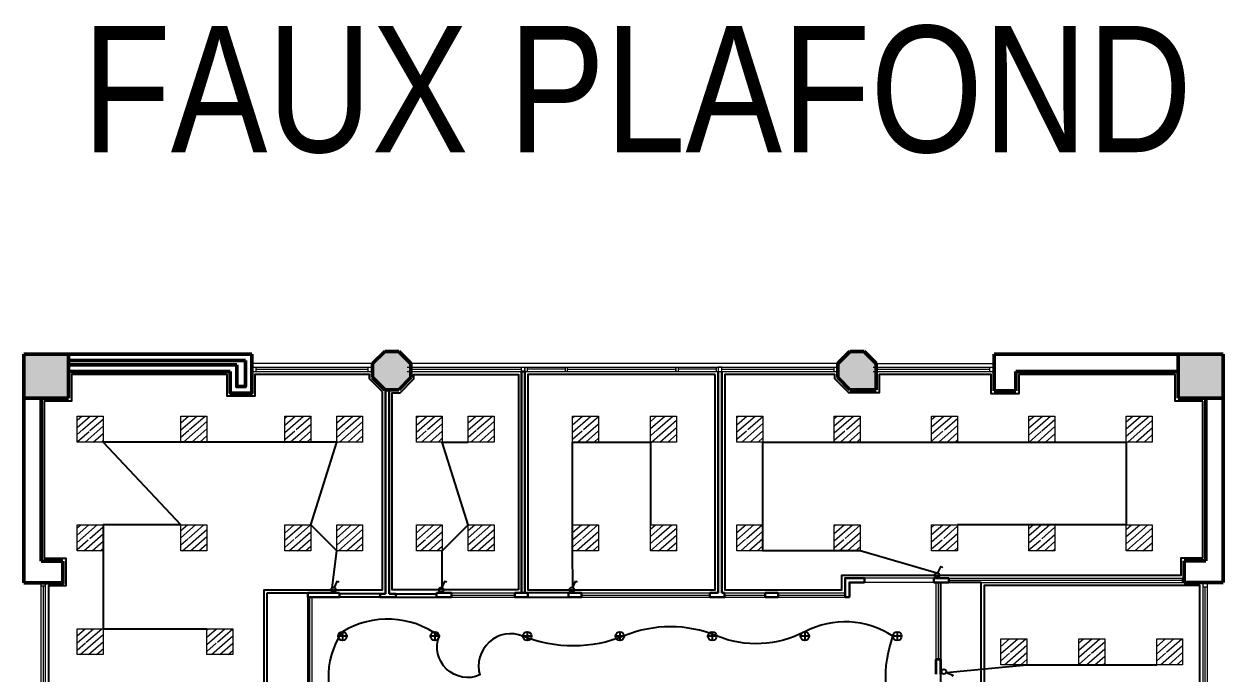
# Model space of a CAD drawing. Header units: millimetres. Extents: x 253 to 682, y -1208 to -847.
# Drawn here: x 324.19 to 351.91, y -1043.48 to -1028.47 of the extents above; entities that cross this region are included whole.
import ezdxf
from ezdxf.enums import TextEntityAlignment as Align

# ---------------------------------------------------------------- set-up
doc = ezdxf.new("R2010")
doc.units = ezdxf.units.MM
doc.header["$LTSCALE"] = 10
doc.header["$MEASUREMENT"] = 0
doc.linetypes.add('AXES', pattern=[2, 1.25, -0.25, 0.25, -0.25])
for name, color, linetype, lineweight in [('ECLAIRAGE', 222, 'Continuous', 13), ('faux  plafond', 143, 'Continuous', 9), ('men-porte', 30, 'Continuous', 5), ('Men_porte', 30, 'Continuous', 5), ('MUR', 5, 'Continuous', 50)]:
    doc.layers.add(name, color=color, linetype=linetype, lineweight=lineweight)
doc.layers.add('Electricite', color=224, linetype='Continuous')
doc.layers.add('FAU__Pl', color=143, linetype='Continuous')
doc.layers.add('hachures++', color=7, linetype='Continuous', lineweight=5, true_color=0xa8a8a8)
doc.styles.add('nouveau cartouche', font='ARIALN.TTF')

# ---------------------------------------------------------------- blocks, each defined once
blk = doc.blocks.new('aaaaaaaa')
at = {"layer": 'Electricite'}
for p, q in [((0.033, -0.044), (0.135, -0.181)), ((0.135, -0.181), (0.092, -0.195))]:
    blk.add_line(p, q, dxfattribs=at)
blk.add_circle((0, 0), 0.0546, dxfattribs=at)
blk = doc.blocks.new('LLLL')
at = {"layer": 'ECLAIRAGE', "ltscale": 2}
h = blk.add_hatch(dxfattribs=at)
h.set_pattern_fill('ANSI31', color=2, angle=-183.8058, style=0)
h.set_pattern_definition([(221.19425, (-155.93447, 196.58356), (0.08232674, -0.09406013), [])])
h.paths.add_polyline_path([(-0.471, 0.286), (-0.304, 0.288), (-0.302, 0.24)], flags=16)
h.paths.add_polyline_path([(-0.6, 0.6), (-0.6, 0), (0, 0), (0, 0.6)])
at = {"layer": 'ECLAIRAGE', "ltscale": 3}
blk.add_lwpolyline([(-0.6, 0.6), (0, 0.6), (0, 0), (-0.6, 0)], close=True, dxfattribs=at)

msp = doc.modelspace()

# ---------------------------------------------------------------- hatches: boundary and pattern name
at = {"layer": 'hachures++'}
h = msp.add_hatch(color=256, dxfattribs=at)
h.dxf.hatch_style = 1
h.paths.add_polyline_path([(324.192, -1036.102), (324.192, -1037.122), (325.222, -1037.122), (325.222, -1036.102)])
h = msp.add_hatch(color=256, dxfattribs=at)
h.dxf.hatch_style = 1
h.paths.add_polyline_path([(333.137, -1036.321), (332.857, -1036.041), (332.532, -1036.041), (332.252, -1036.321), (332.252, -1036.646), (332.532, -1036.926), (332.857, -1036.926), (333.137, -1036.646)])
h = msp.add_hatch(color=256, dxfattribs=at)
h.dxf.hatch_style = 1
h.paths.add_polyline_path([(343.892, -1036.321), (343.612, -1036.041), (343.287, -1036.041), (343.007, -1036.321), (343.007, -1036.646), (343.287, -1036.926), (343.612, -1036.926), (343.892, -1036.926)])
h = msp.add_hatch(color=256, dxfattribs=at)
h.dxf.hatch_style = 1
h.paths.add_polyline_path([(351.912, -1037.122), (351.912, -1036.102), (350.872, -1036.102), (350.872, -1037.122)])

# ---------------------------------------------------------------- linework, layer by layer
at = {"layer": 'Electricite'}
for p, q in [((331.552, -1042.522), (331.552, -1042.722)), ((333.69, -1042.522), (333.69, -1042.722)), ((335.828, -1042.522), (335.828, -1042.722)), ((337.967, -1042.522), (337.967, -1042.722)), ((340.105, -1042.522), (340.105, -1042.722)), ((342.243, -1042.522), (342.243, -1042.722)), ((344.382, -1042.522), (344.382, -1042.722))]:
    msp.add_line(p, q, dxfattribs=at)
at = {"layer": 'Electricite', "linetype": 'AXES', "ltscale": 0.3}
for p, q in [((331.652, -1042.622), (331.452, -1042.622)), ((333.79, -1042.622), (333.59, -1042.622)), ((335.928, -1042.622), (335.728, -1042.622)), ((338.067, -1042.622), (337.867, -1042.622)), ((340.205, -1042.622), (340.005, -1042.622)), ((342.343, -1042.622), (342.143, -1042.622)), ((344.482, -1042.622), (344.282, -1042.622))]:
    msp.add_line(p, q, dxfattribs=at)
at = {"layer": 'Electricite', "ltscale": 0.02}
for points in [[(331.32, -1041.504), (331.421, -1040.65), (330.821, -1040.05), (331.421, -1038.135), (326.021, -1038.135), (327.821, -1040.05), (326.021, -1040.05), (326.021, -1042.45), (328.421, -1042.45)], [(333.861, -1041.502), (333.861, -1040.65), (334.463, -1040.05), (333.863, -1038.135), (334.463, -1038.135)], [(336.879, -1041.502), (336.875, -1040.65), (336.875, -1038.135), (338.675, -1038.135), (338.675, -1040.05)], [(345.348, -1041.185), (343.525, -1040.65), (341.275, -1040.65), (341.275, -1038.135), (349.675, -1038.135), (349.675, -1040.05), (345.775, -1040.05)], [(345.51, -1043.463), (347.378, -1043.284), (350.378, -1043.284)]]:
    msp.add_lwpolyline(points, dxfattribs=at)
msp.add_lwpolyline([(344.482, -1061.169, 0.325522), (344.482, -1058.815, -0.32324), (344.472, -1056.502, 0.330532), (344.431, -1054.105, -0.305281), (344.282, -1051.751, 0.247416), (344.382, -1049.496, -0.224022), (344.382, -1046.941, 0.224022), (344.382, -1044.787, -0.199877), (344.282, -1042.626, 0.274343), (342.243, -1042.522, -0.222308), (340.205, -1042.617, 0.19791), (338.067, -1042.617, -0.196872), (335.728, -1042.622, 0.627557), (334.732, -1043.521, -0.664162), (333.79, -1042.622, 0.30562), (331.556, -1042.522, 0.347405), (331.652, -1044.682, -0.221411), (331.62, -1046.968, 0.321064), (331.555, -1049.296, -0.28407), (331.652, -1051.751, 0.262807), (331.652, -1054.105, -0.285629), (331.556, -1056.36, 0.330214), (331.652, -1058.815, -0.376012), (331.556, -1061.069, 0.400435)], format="xyb", dxfattribs=at)
at = {"layer": 'Electricite'}
for centre in [(331.552, -1042.622), (333.69, -1042.622), (335.828, -1042.622), (337.967, -1042.622), (340.105, -1042.622), (342.243, -1042.622), (344.382, -1042.622)]:
    msp.add_circle(centre, 0.1, dxfattribs=at)
at = {"layer": 'FAU__Pl', "ltscale": 0.02}
for p, q in [((332.425, -1041.642), (331.485, -1041.642)), ((332.788, -1041.642), (333.728, -1041.642)), ((336.78, -1041.622), (335.84, -1041.622)), ((332.425, -1041.722), (331.485, -1041.722)), ((332.788, -1041.722), (333.728, -1041.722)), ((335.84, -1041.722), (336.78, -1041.722))]:
    msp.add_line(p, q, dxfattribs=at)
for points in [[(332.482, -1036.975), (332.182, -1036.675), (332.182, -1036.572), (329.532, -1036.572), (329.532, -1037.072), (328.892, -1037.072), (328.892, -1036.572), (325.292, -1036.572), (325.292, -1037.192), (324.662, -1037.192), (324.662, -1040.822), (325.162, -1040.822), (325.162, -1041.462), (324.762, -1041.462), (324.762, -1044.082), (324.826, -1044.082), (325.147, -1044.403), (325.147, -1044.412), (329.742, -1044.412), (329.742, -1041.552), (331.485, -1041.552), (332.482, -1041.552)], [(335.622, -1041.552), (332.702, -1041.552), (332.702, -1036.996), (332.886, -1036.996), (333.207, -1036.675), (333.207, -1036.572), (335.622, -1036.572)], [(340.172, -1036.572), (335.842, -1036.572), (335.842, -1041.552), (340.172, -1041.552)], [(351.442, -1037.192), (350.802, -1037.192), (350.802, -1036.572), (347.192, -1036.572), (347.192, -1037.022), (346.552, -1037.022), (346.552, -1036.572), (343.962, -1036.572), (343.962, -1036.996), (343.258, -1036.996), (342.937, -1036.675), (342.937, -1036.572), (340.392, -1036.572), (340.392, -1041.552), (343.103, -1041.552), (343.103, -1041.212), (350.942, -1041.212), (350.942, -1040.812), (351.442, -1040.812)], [(346.322, -1041.382), (345.382, -1041.382), (345.382, -1044.482), (346.322, -1044.482)], [(329.812, -1041.622), (330.752, -1041.622), (330.752, -1044.482), (329.812, -1044.482)], [(346.392, -1044.412), (350.957, -1044.412), (350.957, -1044.082), (351.372, -1044.082), (351.372, -1041.452), (346.392, -1041.452)]]:
    msp.add_lwpolyline(points, close=True, dxfattribs=at)
at = {"layer": 'hachures++', "ltscale": 3}
for p, q in [((345.223, -1041.282), (343.623, -1041.282)), ((345.223, -1041.382), (343.623, -1041.382))]:
    msp.add_line(p, q, dxfattribs=at)
at = {"layer": 'men-porte', "lineweight": 30, "ltscale": 3}
for p, q in [((335.692, -1036.502), (335.692, -1041.622)), ((335.772, -1041.622), (335.772, -1036.502)), ((340.242, -1036.502), (340.242, -1041.622)), ((340.322, -1036.502), (340.322, -1041.622)), ((332.552, -1036.926), (332.552, -1041.642)), ((332.632, -1041.642), (332.632, -1036.926)), ((343.623, -1041.382), (343.623, -1041.282)), ((345.223, -1041.382), (345.223, -1041.282)), ((345.573, -1041.382), (345.573, -1041.282)), ((330.752, -1041.622), (331.485, -1041.622)), ((335.54, -1041.622), (335.84, -1041.622)), ((335.54, -1041.722), (335.54, -1041.622)), ((336.78, -1041.622), (336.78, -1041.722)), ((337.08, -1041.622), (337.08, -1041.722)), ((341.33, -1041.622), (341.33, -1041.722)), ((341.63, -1041.622), (341.63, -1041.722)), ((330.752, -1041.722), (331.485, -1041.722)), ((335.772, -1041.722), (335.84, -1041.722))]:
    msp.add_line(p, q, dxfattribs=at)
at = {"layer": 'men-porte', "ltscale": 3}
for p, q in [((330.802, -1044.344), (330.802, -1041.722)), ((330.852, -1044.344), (330.852, -1041.722))]:
    msp.add_line(p, q, dxfattribs=at)
for points in [[(332.252, -1036.321), (329.462, -1036.321)], [(343.007, -1036.321), (333.137, -1036.321)], [(335.692, -1036.502), (335.692, -1036.402)], [(335.772, -1036.502), (335.772, -1036.402)], [(339.262, -1036.502), (339.262, -1036.402)], [(324.592, -1044.152), (324.592, -1041.392)], [(324.692, -1044.152), (324.692, -1041.392)], [(350.965, -1041.282), (350.965, -1041.382)], [(324.642, -1044.086), (324.642, -1041.462)]]:
    msp.add_lwpolyline(points, dxfattribs=at)
msp.add_lwpolyline([(340.322, -1036.502), (340.322, -1036.402), (340.242, -1036.402), (340.242, -1036.502)], close=True, dxfattribs=at)
at = {"layer": 'men-porte', "lineweight": 30, "ltscale": 3}
for points in [[(335.772, -1036.502), (335.692, -1036.502)], [(343.173, -1041.722), (343.173, -1041.282), (343.623, -1041.282)], [(343.273, -1041.722), (343.273, -1041.382), (343.623, -1041.382)], [(345.573, -1041.282), (345.223, -1041.282)], [(345.573, -1041.382), (345.223, -1041.382)], [(330.752, -1041.722), (330.752, -1041.622)], [(331.485, -1041.622), (331.485, -1041.722)], [(332.425, -1041.642), (332.552, -1041.642)], [(332.425, -1041.642), (332.425, -1041.722)], [(332.632, -1041.642), (332.788, -1041.642)], [(332.788, -1041.642), (332.788, -1041.722)], [(333.728, -1041.622), (333.728, -1041.722)], [(334.078, -1041.622), (333.728, -1041.622)], [(334.078, -1041.622), (334.078, -1041.722)], [(335.84, -1041.622), (335.84, -1041.722)], [(337.08, -1041.622), (336.78, -1041.622)], [(340.242, -1041.622), (340.05, -1041.622), (340.05, -1041.722), (340.322, -1041.722)], [(340.39, -1041.622), (340.322, -1041.622)], [(340.39, -1041.622), (340.39, -1041.722), (340.322, -1041.722)], [(341.63, -1041.622), (341.33, -1041.622)], [(332.425, -1041.722), (332.788, -1041.722)], [(334.078, -1041.722), (333.728, -1041.722)], [(335.54, -1041.722), (335.772, -1041.722)], [(337.08, -1041.722), (336.78, -1041.722)], [(341.63, -1041.722), (341.33, -1041.722)], [(343.273, -1041.722), (343.173, -1041.722)]]:
    msp.add_lwpolyline(points, dxfattribs=at)
at = {"layer": 'Men_porte'}
for p, q in [((329.462, -1036.402), (332.252, -1036.402)), ((333.052, -1036.402), (343.007, -1036.402)), ((343.822, -1036.402), (346.622, -1036.402)), ((329.462, -1036.502), (332.252, -1036.502)), ((329.562, -1036.452), (332.152, -1036.452)), ((333.052, -1036.502), (335.692, -1036.502)), ((333.152, -1036.452), (335.692, -1036.452)), ((335.772, -1036.502), (340.242, -1036.502)), ((336.702, -1036.452), (335.822, -1036.452)), ((336.702, -1036.452), (336.289, -1036.452)), ((336.752, -1036.452), (339.262, -1036.452)), ((340.192, -1036.452), (339.312, -1036.452)), ((340.192, -1036.452), (339.779, -1036.452)), ((340.322, -1036.452), (342.922, -1036.452)), ((340.322, -1036.502), (343.007, -1036.502)), ((343.822, -1036.502), (346.622, -1036.502)), ((343.922, -1036.452), (346.522, -1036.452)), ((351.442, -1041.382), (351.442, -1044.152)), ((351.542, -1041.382), (351.542, -1044.152)), ((351.492, -1041.482), (351.492, -1044.072))]:
    msp.add_line(p, q, dxfattribs=at)
at = {"layer": 'Men_porte', "ltscale": 2}
for p, q in [((329.562, -1036.502), (329.562, -1036.402)), ((332.152, -1036.502), (332.152, -1036.402)), ((333.152, -1036.502), (333.152, -1036.402)), ((342.922, -1036.502), (342.922, -1036.402)), ((343.922, -1036.502), (343.922, -1036.402)), ((346.522, -1036.502), (346.522, -1036.402)), ((345.282, -1043.165), (345.282, -1041.382)), ((345.332, -1043.165), (345.332, -1041.382)), ((345.382, -1043.165), (345.382, -1041.382)), ((345.573, -1041.282), (351.012, -1041.282)), ((345.573, -1041.332), (350.965, -1041.332)), ((345.573, -1041.382), (351.012, -1041.382)), ((324.592, -1041.462), (324.692, -1041.462)), ((334.078, -1041.622), (335.54, -1041.622)), ((334.078, -1041.672), (335.54, -1041.672)), ((337.08, -1041.622), (340.05, -1041.622)), ((337.08, -1041.672), (340.05, -1041.672)), ((341.63, -1041.622), (343.173, -1041.622)), ((341.63, -1041.672), (343.173, -1041.672)), ((341.63, -1041.672), (343.173, -1041.672)), ((351.442, -1041.482), (351.542, -1041.482)), ((330.752, -1044.344), (330.752, -1041.722)), ((334.078, -1041.722), (335.54, -1041.722)), ((337.08, -1041.722), (340.05, -1041.722)), ((341.63, -1041.722), (343.173, -1041.722))]:
    msp.add_line(p, q, dxfattribs=at)
at = {"layer": 'Men_porte'}
for points in [[(335.772, -1036.402), (335.772, -1036.502)], [(335.822, -1036.402), (335.822, -1036.502)], [(336.702, -1036.402), (336.702, -1036.502)], [(336.752, -1036.402), (336.752, -1036.502)], [(339.262, -1036.402), (339.262, -1036.502)], [(339.312, -1036.402), (339.312, -1036.502)], [(340.192, -1036.402), (340.192, -1036.502)], [(340.242, -1036.402), (340.242, -1036.502)], [(343.892, -1036.321), (346.622, -1036.321)]]:
    msp.add_lwpolyline(points, dxfattribs=at)
at = {"layer": 'Men_porte', "ltscale": 2}
for points in [[(340.39, -1041.622), (341.33, -1041.622)], [(340.39, -1041.672), (341.33, -1041.672)], [(340.39, -1041.722), (341.33, -1041.722)]]:
    msp.add_lwpolyline(points, dxfattribs=at)
at = {"layer": 'Men_porte', "lineweight": 35, "ltscale": 2}
for points in [[(345.382, -1043.165), (345.282, -1043.165)], [(345.282, -1043.505), (345.282, -1043.165)], [(345.382, -1043.165), (345.382, -1043.505)]]:
    msp.add_lwpolyline(points, dxfattribs=at)
at = {"layer": 'MUR', "ltscale": 2}
for p, q in [((324.192, -1041.392), (324.192, -1036.102)), ((329.462, -1036.102), (324.192, -1036.102)), ((325.222, -1037.122), (325.222, -1036.102)), ((329.462, -1036.502), (329.462, -1036.102)), ((332.532, -1036.041), (332.252, -1036.321)), ((332.857, -1036.041), (332.532, -1036.041)), ((333.137, -1036.321), (332.857, -1036.041)), ((343.287, -1036.041), (343.007, -1036.321)), ((343.612, -1036.041), (343.287, -1036.041)), ((343.892, -1036.321), (343.612, -1036.041)), ((351.912, -1036.102), (346.622, -1036.102)), ((346.622, -1036.102), (346.622, -1036.952)), ((350.872, -1037.122), (350.872, -1036.102)), ((351.912, -1041.382), (351.912, -1036.102)), ((329.312, -1036.252), (325.222, -1036.252)), ((329.112, -1036.352), (325.222, -1036.352)), ((332.252, -1036.646), (332.252, -1036.321)), ((343.007, -1036.321), (343.007, -1036.646)), ((343.892, -1036.926), (343.892, -1036.321)), ((328.962, -1036.502), (325.222, -1036.502)), ((332.857, -1036.926), (333.137, -1036.646)), ((343.007, -1036.646), (343.287, -1036.926)), ((350.872, -1036.502), (347.122, -1036.502)), ((347.122, -1036.952), (347.122, -1036.502)), ((332.857, -1036.926), (332.532, -1036.926)), ((343.612, -1036.926), (343.287, -1036.926)), ((343.612, -1036.926), (343.892, -1036.926)), ((346.622, -1036.952), (347.122, -1036.952)), ((325.222, -1037.122), (324.192, -1037.122)), ((324.592, -1040.892), (324.592, -1037.122)), ((351.912, -1037.122), (350.872, -1037.122)), ((351.512, -1040.882), (351.512, -1037.122)), ((351.512, -1040.882), (351.012, -1040.882)), ((325.092, -1040.892), (324.592, -1040.892)), ((351.912, -1041.382), (351.012, -1041.382))]:
    msp.add_line(p, q, dxfattribs=at)
at = {"layer": 'MUR'}
for p, q in [((333.137, -1036.321), (333.137, -1036.646)), ((332.532, -1036.926), (332.252, -1036.646))]:
    msp.add_line(p, q, dxfattribs=at)
at = {"layer": 'MUR', "ltscale": 2}
for points in [[(329.112, -1036.352), (329.112, -1036.852), (329.312, -1036.852), (329.312, -1036.252)], [(328.962, -1036.502), (328.962, -1037.002), (329.462, -1037.002), (329.462, -1036.502)], [(351.012, -1041.382), (351.012, -1040.882)], [(324.192, -1041.392), (325.092, -1041.392), (325.092, -1040.892)]]:
    msp.add_lwpolyline(points, dxfattribs=at)

# ---------------------------------------------------------------- block references
at = {"layer": 'Electricite', "linetype": 'AXES', "ltscale": 0.02}
for p, rotation in [((345.3, -1041.212), 119.1897670178199), ((331.347, -1041.552), 119.1897670178199), ((333.838, -1041.552), 119.1897670178199), ((336.857, -1041.552), 119.1897670178199), ((345.459, -1043.444), 33.27243884837541)]:
    msp.add_blockref('aaaaaaaa', p, dxfattribs=dict(at, rotation=rotation))
at = {"layer": 'faux  plafond'}
for p in [(326.021, -1038.135), (328.421, -1038.135), (330.821, -1038.135), (332.021, -1038.135), (333.863, -1038.135), (335.063, -1038.135), (337.475, -1038.135), (339.275, -1038.135), (341.275, -1038.135), (343.525, -1038.135), (345.775, -1038.135), (348.025, -1038.135), (350.275, -1038.135), (326.021, -1040.65), (328.421, -1040.65), (330.821, -1040.65), (332.021, -1040.65), (333.863, -1040.65), (335.063, -1040.65), (337.475, -1040.65), (339.275, -1040.65), (341.275, -1040.65), (343.525, -1040.65), (345.775, -1040.65), (348.025, -1040.65), (350.275, -1040.65), (326.021, -1043.05), (329.021, -1043.05), (347.378, -1043.284), (349.178, -1043.284), (350.978, -1043.284)]:
    msp.add_blockref('LLLL', p, dxfattribs=at)

# ---------------------------------------------------------------- texts
at = {"layer": 'FAU__Pl', "ltscale": 0.02, "style": 'nouveau cartouche'}
msp.add_text('FAUX PLAFOND', height=2.92041, dxfattribs=at).set_placement((338.368, -1031.435), align=Align.CENTER)

doc.saveas('drawing.dxf')
